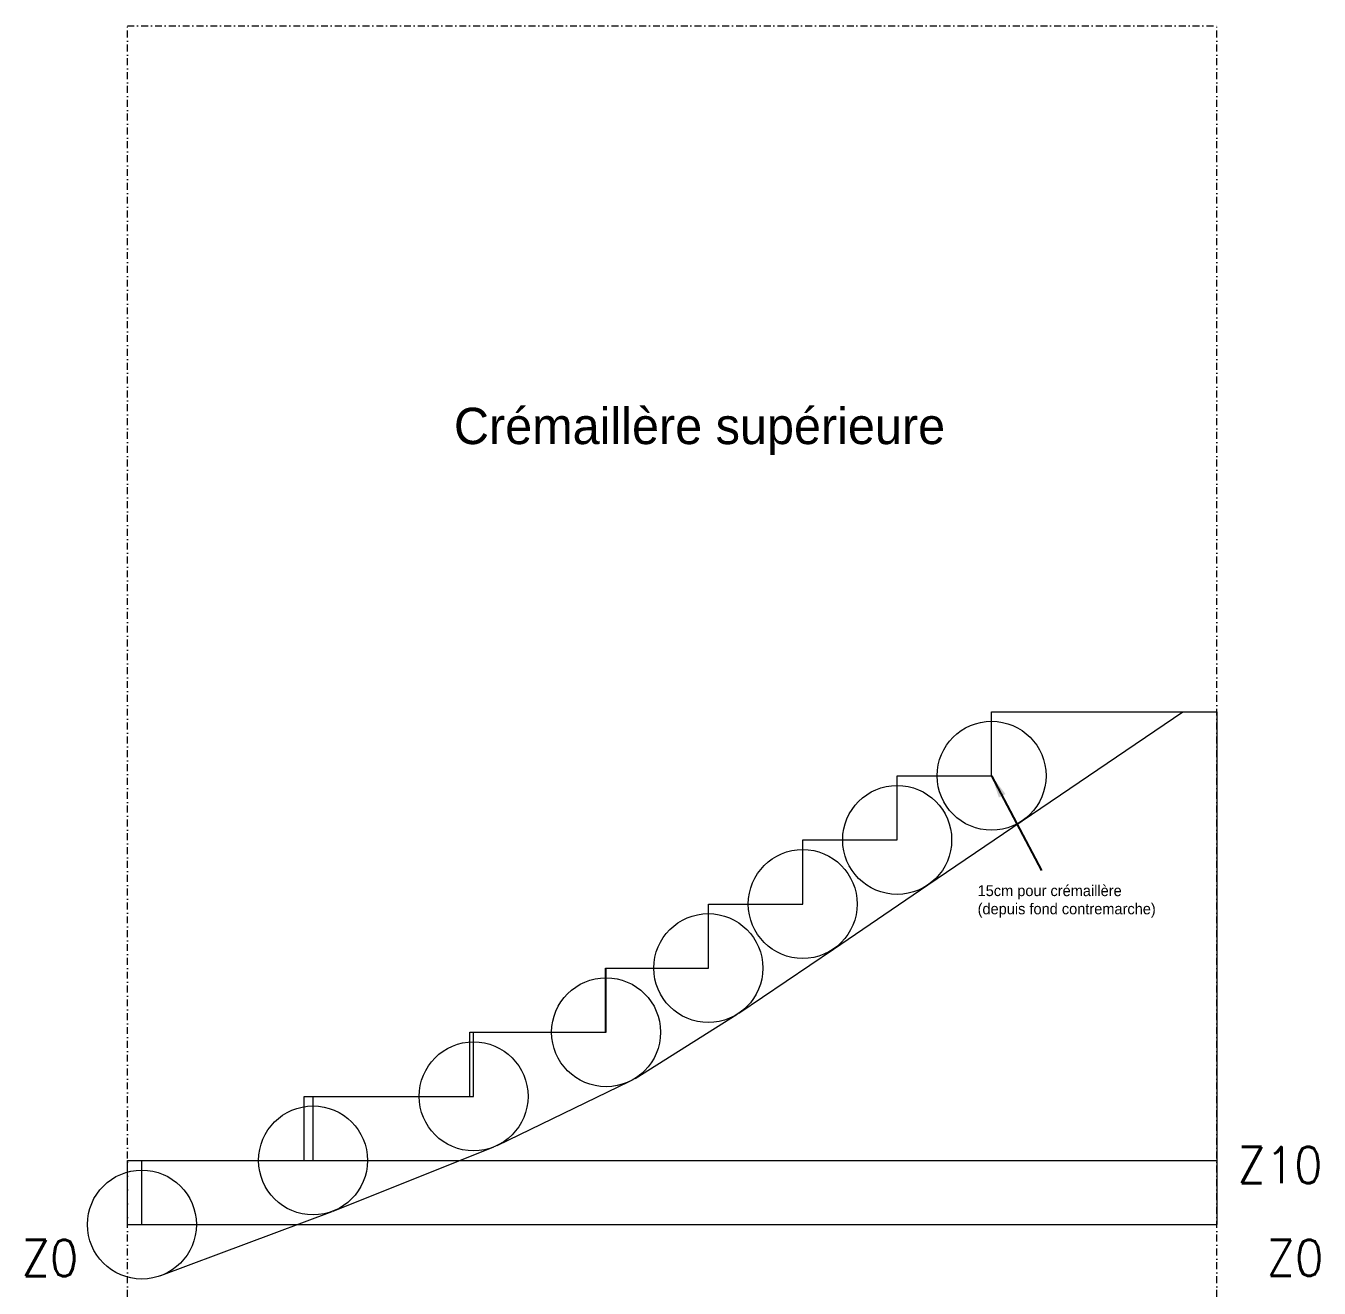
# Model space of a CAD drawing. Header units: millimetres. Extents: x 0 to 950, y -290 to 700.
# Drawn here: x 322.1 to 678.2, y 352.5 to 700 of the extents above; entities that cross this region are included whole.
import ezdxf

# ---------------------------------------------------------------- set-up
doc = ezdxf.new("R2010")
doc.units = ezdxf.units.MM
doc.linetypes.add('DASHDOTTINY', pattern=[3.81, 1.905, -0.9025, 0.1, -0.9025])
doc.layers.get('0').update_dxf_attribs({"linetype": 'DASHDOTTINY', "lineweight": 0, "true_color": 0xffffff})
doc.layers.add('0_vues', color=7, linetype='Continuous', lineweight=0, true_color=0xffffff)
doc.styles.get("Standard").update_dxf_attribs({"font": ''})
doc.styles.add('textstyle53', font='txt')
doc.styles.add('textstyle65', font='')
doc.styles.add('textstyle66', font='')
doc.styles.add('textstyle68', font='txt')
doc.styles.add('textstyle69', font='')
doc.styles.get('Standard').set_extended_font_data('txt')
doc.styles.get('textstyle65').set_extended_font_data('STANDARD')
doc.styles.get('textstyle66').set_extended_font_data('STANDARD')
doc.styles.get('textstyle69').set_extended_font_data('STANDARD')
doc.dimstyles.get("Standard").update_dxf_attribs({"dimtxt": 2.5, "dimasz": 2.5, "dimexe": 1.25, "dimexo": 0.625, "dimtad": 1, "dimtxsty": 'Standard', "dimcen": 2.5, "dimadec": 0, "dimazin": 0, "dimtfac": 1, "dimtmove": 0, "dimatfit": 3, "dimfxl": 1, "dimarcsym": 0})

msp = doc.modelspace()

# ---------------------------------------------------------------- linework, layer by layer
for p, q in [((350, 700), (650, 700)), ((350, -290), (350, 700)), ((650, -290), (650, 700)), ((350, 370), (650, 370))]:
    msp.add_line(p, q)
at = {"layer": '0_vues'}
for p, q in [((570.42, 463.49), (640.71, 511.2)), ((588, 493.55), (588, 511.2)), ((588, 511.2), (650, 511.2)), ((650, 511.2), (650, 370)), ((562, 475.9), (562, 493.55)), ((562, 493.55), (588, 493.55)), ((536, 458.25), (536, 475.9)), ((536, 475.9), (562, 475.9)), ((544.42, 445.84), (570.42, 463.49)), ((510, 440.6), (510, 458.25)), ((510, 458.25), (536, 458.25)), ((518.42, 428.19), (544.42, 445.84)), ((481.66, 422.95), (481.66, 440.6)), ((481.66, 440.6), (510, 440.6)), ((481.85, 422.95), (481.85, 440.6)), ((489.82, 410.24), (517.97, 427.89)), ((444.28, 405.3), (444.28, 422.95)), ((444.28, 422.95), (481.85, 422.95)), ((445.35, 405.3), (445.35, 422.95)), ((451.88, 391.8), (488.38, 409.45)), ((398.67, 387.65), (398.67, 405.3)), ((398.67, 405.3), (445.35, 405.3)), ((401.15, 387.65), (401.15, 405.3)), ((406.71, 373.72), (450.91, 391.37)), ((350, 370), (350, 387.65)), ((350, 387.65), (401.15, 387.65)), ((354, 370), (354, 387.65)), ((359.26, 355.95), (406.41, 373.6)), ((350, 370), (650, 370))]:
    msp.add_line(p, q, dxfattribs=at)
at = {"layer": '0_vues', "color": 1, "true_color": 0xff0000}
msp.add_line((350, 387.65), (650, 387.65), dxfattribs=at)
at = {"layer": '0_vues'}
for centre in [(588, 493.55), (562, 475.9), (536, 458.25), (510, 440.6), (481.85, 422.95), (445.35, 405.3), (401.15, 387.65), (354, 370)]:
    msp.add_circle(centre, 15, dxfattribs=at)

# ---------------------------------------------------------------- texts
at = {"layer": '0_vues', "attachment_point": 1}
for s, insert, char_height, width, style in [('Crémaillère supérieure', (439.94, 594.86), 10, 149.7222, 'textstyle68'), ('15cm pour crémaillère\\P(depuis fond contremarche)', (584.15, 463.42), 3, 54.8333, 'textstyle53')]:
    msp.add_mtext(s, dxfattribs=dict(at, insert=insert, char_height=char_height, width=width, style=style))
at = {"layer": '0_vues', "color": 1, "true_color": 0xff0000, "char_height": 10, "attachment_point": 1}
for s, insert, width, style in [('Z10', (655.7, 391.39), 18.8889, 'textstyle66'), ('Z0', (320.88, 365.77), 13.3333, 'textstyle65'), ('Z0', (663.75, 365.84), 13.3333, 'textstyle69')]:
    msp.add_mtext(s, dxfattribs=dict(at, insert=insert, width=width, style=style))

# ---------------------------------------------------------------- leaders
at = {"layer": '0_vues'}
msp.add_leader([(588, 493.55), (601.77, 467.46)], dimstyle='Standard', override={"dimscale": 2.5}, dxfattribs=at)

doc.saveas('drawing.dxf')
